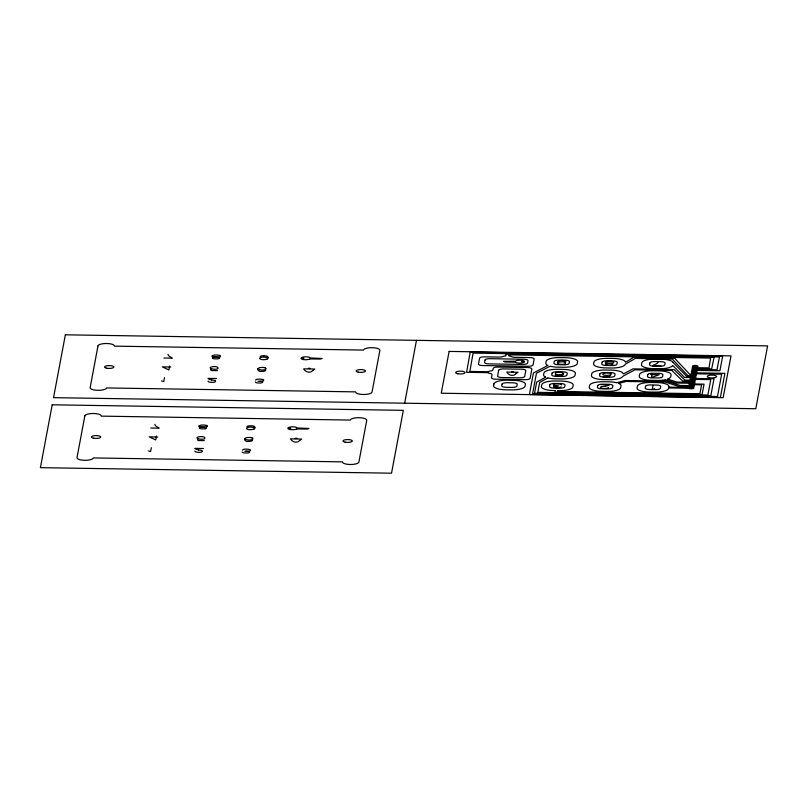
<?xml version="1.0" encoding="UTF-8"?>
<svg xmlns="http://www.w3.org/2000/svg" width="808" height="808" viewBox="0 0 808 808"><rect width="100%" height="100%" fill="white"/><g stroke="black" fill="none" stroke-linecap="round" stroke-linejoin="round"><path stroke-width="1.21" d="M508.919 355.833L508.929 354.884L710.626 358.065L709 367.882L697.415 367.691M505.859 355.783L506.01 353.904L714.11 357.186L711.666 368.862L697.193 368.63M563.56 373.781A7.525 2.293 -0.1 0 1 561.57 374.427A4.545 1.384 -0.1 0 1 558.833 374.71A3.575 1.091 -0.1 0 1 556.156 374.286A4.353 1.323 -0.1 0 1 555.369 373.397A4.666 1.414 -0.1 0 1 556.54 372.478A3.727 1.131 -0.1 0 1 559.318 372.145L561.429 372.296A3.414 1.04 -0.1 0 1 562.459 372.549C565.701 374.387 560.681 376.892 558.661 376.063A3.676 1.121 -0.1 0 1 555.146 375.053M151.328 447.683L150.611 451.51L148.329 450.975M164.478 377.679L163.761 381.507L161.479 380.972M156.479 436.047L155.752 439.926L149.187 436.875L157.661 437.017M169.629 366.044L168.902 369.933L162.327 366.882L170.811 367.014M404.667 403.202L416.474 340.34M555.237 390.658L554.955 392.153L702.101 394.476L704.041 384.164L694.395 383.951A2.828 0.858 -0.1 0 0 690.062 383.649A2.828 0.858 -0.1 0 0 690.103 385.002A2.828 0.858 -0.1 0 0 694.415 384.669L701.576 384.82L699.9 393.728L557.419 391.486L557.56 390.698M652.238 373.67L651.511 377.548L659.187 374.72L650.703 374.589M653.005 385.386L652.288 389.224L654.753 388.759M668.6 388.022L668.529 388.426A12.837 3.899 -0.1 0 1 654.985 392.122L649.157 392.031A12.837 3.899 -0.1 0 1 637.078 387.931L637.411 386.163A12.837 3.899 -0.1 0 1 650.955 382.467L656.783 382.558A12.837 3.899 -0.1 0 1 668.862 386.658L668.782 387.062M252.035 437.886A3.727 1.131 -0.1 0 0 249.419 437.461L247.268 437.542A3.414 1.04 -0.1 0 0 246.147 437.764C242.4 438.916 246.036 442.38 248.612 441.37A3.676 1.121 -0.1 0 0 252.48 440.481M205.282 428.674A3.949 1.202 -0.1 0 1 200.384 428.614A3.151 0.959 -0.1 0 1 199.253 427.806L199.364 427.664A2.111 0.646 -0.1 0 1 200.354 427.281L200.505 427.26A6.979 2.121 -0.1 0 1 202.97 427.139A17.322 5.262 -0.1 0 0 205.343 427.028L206.111 426.937A2.303 0.697 -0.1 0 0 207.06 426.634L207.373 426.291M212.423 357.803L212.514 357.661A2.111 0.646 -0.1 0 1 213.504 357.277L213.645 357.257A6.979 2.121 -0.1 0 1 216.12 357.136A17.322 5.262 -0.1 0 0 218.483 357.025L219.261 356.934A2.303 0.697 -0.1 0 0 220.21 356.631L220.523 356.288A3.767 1.141 -0.1 0 0 219.523 355.338M658.217 362.095L658.025 362.428A13.393 4.07 -0.1 0 1 657.651 362.903L656.561 363.731A10.686 3.252 -0.1 0 1 655.722 364.196L653.399 365.307M608.505 387.446L608.05 387.88A2.767 0.838 -0.1 0 1 607.222 388.204A5.232 1.586 -0.1 0 1 605.95 388.406A3.848 1.172 -0.1 0 1 604.869 388.486A5.585 1.697 -0.1 0 1 602.455 388.365A3.434 1.04 -0.1 0 1 601.263 388.103A3.07 0.929 -0.1 0 1 600.627 387.789M255.51 380.124L256.439 379.487A3.121 0.949 -0.1 0 1 257.489 379.245L258.893 379.134A5.949 1.808 -0.1 0 1 259.721 379.124A4.626 1.404 -0.1 0 1 262.721 379.548M242.36 450.127L243.289 449.49A3.121 0.949 -0.1 0 1 244.339 449.238L245.743 449.127A5.949 1.808 -0.1 0 1 246.571 449.127A4.626 1.404 -0.1 0 1 249.187 449.44A4.727 1.434 -0.1 0 1 249.652 449.561L249.904 449.652A3.05 0.929 -0.1 0 1 250.591 450.268L249.753 451.056A1.869 0.566 -0.1 0 1 249.278 451.167L247.682 451.278A11.726 3.565 -0.1 0 1 246.511 451.268M609.131 384.941L609.07 385.002A6.545 1.99 -0.1 0 1 605.232 386.123M652.854 365.64L652.864 365.63A5.515 1.677 -0.1 0 1 653.409 365.307M625.917 362.014L633.472 357.449L674.619 358.217L690.194 374.791M545.733 377.225L536.643 382.134L534.563 393.223L710.757 396.011L714.02 378.679L695.395 378.487M547.814 378.003L539.673 382.396L537.805 392.345L707.869 395.031L710.777 379.578L695.183 379.427M623.736 373.771L632.997 368.842L674.145 369.609L684.921 380.134L690.204 380.204M549.995 366.307L536.451 373.245L532.634 393.597L717.484 396.506L721.665 374.205L696.648 373.811M558.762 361.004L559.5 360.732A3.545 1.081 -0.1 0 1 560.924 360.499L562.378 360.449A3.646 1.111 -0.1 0 1 565.863 361.459M616.888 382.719L625.069 380.497L666.64 381.154L680.053 385.466L689.194 385.608M618.928 383.416L626.16 381.447L665.247 382.063L678.649 386.386L688.971 386.547M696.839 370.438L719.888 370.781L722.685 356.116L470.206 352.126L466.6 372.316L487.87 372.66M690.82 376.609L686.83 376.548L673.155 362.529M605.212 386.163L604.142 386.274A11.433 3.474 -0.1 0 0 602.748 386.446A6.1 1.858 -0.1 0 0 601.526 386.689L600.94 386.881A2.212 0.677 -0.1 0 0 600.718 387.002A3.889 1.182 -0.1 0 0 600.455 387.386A3.434 1.04 -0.1 0 0 600.627 387.769M691.062 374.861L690.385 374.851M688.689 387.456L669.044 387.153M547.976 377.962L548.137 377.962A12.837 3.899 -0.1 0 0 555.692 378.861L561.52 378.952A12.837 3.899 -0.1 0 0 575.064 375.255L575.397 373.488A12.837 3.899 -0.1 0 0 563.317 369.387L557.49 369.296A12.837 3.899 -0.1 0 0 543.946 372.983L543.612 374.761A12.837 3.899 -0.1 0 0 545.723 377.134M488.062 371.72L469.842 371.438L473.094 353.106L719.433 356.995L717.009 369.801L697.072 369.488M557.773 390.618L559.328 390.638A12.837 3.899 -0.1 0 0 572.872 386.951L573.205 385.174A12.837 3.899 -0.1 0 0 561.126 381.073L555.298 380.982A12.837 3.899 -0.1 0 0 541.754 384.679L541.421 386.446A12.837 3.899 -0.1 0 0 553.5 390.547L555.015 390.577M689.295 382.285L676.993 382.093L667.711 379.154M668.812 387.941L688.436 388.254M557.045 385.961L557.076 385.961A11.726 3.565 -0.1 0 1 555.874 385.931L554.328 385.78A1.869 0.566 -0.1 0 1 553.894 385.648L553.369 384.84A3.05 0.929 -0.1 0 1 554.268 384.255L554.561 384.174A4.727 1.434 -0.1 0 1 557.762 383.83A5.949 1.808 -0.1 0 1 558.611 383.861L559.954 384.012A3.121 0.949 -0.1 0 1 560.914 384.295L561.59 384.962M310.04 358.924L320.271 359.085L322.139 358.459L310.464 357.984A4.798 1.454 -0.1 0 0 303.566 356.984A4.798 1.454 -0.1 0 0 302.293 359.287A4.798 1.454 -0.1 0 0 309.898 359.005M515.322 362.166L505.091 362.004L503.485 361.327L515.251 361.216A4.798 1.454 -0.1 0 1 522.483 360.439A4.798 1.454 -0.1 0 1 522.897 362.772A4.798 1.454 -0.1 0 1 515.433 362.257M163.933 358.025L172.064 358.156M652.773 365.741L660.904 365.873M691.143 375.811L688.113 375.75M217.413 370.62L211.11 370.519L210.393 368.478M603.031 376.7L609.333 376.801L610.727 374.821A5.646 1.717 -0.1 0 1 609.838 375.023L609.04 375.164A4.454 1.353 -0.1 0 1 608.252 375.276A9.595 2.919 -0.1 0 1 606.596 375.407L605.475 375.346A5.303 1.616 -0.1 0 1 604.354 375.215A2.333 0.707 -0.1 0 1 603.647 375.003L603.637 375.013A4.141 1.262 -0.1 0 1 602.879 374.235A6.353 1.929 -0.1 0 1 603.081 373.862A3.343 1.02 -0.1 0 1 603.596 373.498L604.131 373.326A8.12 2.464 -0.1 0 1 604.546 373.215M689.992 381.154L682.689 381.033L671.892 370.498L634.916 369.811L622.827 376.296A12.837 3.899 -0.1 0 1 609.353 379.689L603.525 379.598A12.837 3.899 -0.1 0 1 591.446 375.498L591.779 373.73A12.837 3.899 -0.1 0 1 605.323 370.034L611.151 370.125A12.837 3.899 -0.1 0 1 623.221 373.74M208.151 378.376L216.594 378.508M600.889 384.578L609.323 384.709M257.914 381.245L262.044 381.487A2.505 0.758 -0.1 0 1 262.681 381.851L262.741 381.982A3.121 0.949 -0.1 0 1 261.56 382.81A3.707 1.121 -0.1 0 1 259.045 383.032L257.146 382.891A3.242 0.99 -0.1 0 1 256.025 382.598L255.631 382.386A6.121 1.858 -0.1 0 1 255.328 381.992M558.793 385.992L554.591 386.103A2.505 0.758 -0.1 0 0 553.813 386.446L553.712 386.577A3.121 0.949 -0.1 0 0 554.571 387.436A3.707 1.121 -0.1 0 0 556.985 387.739L558.934 387.658A3.242 0.99 -0.1 0 0 560.156 387.396L560.621 387.204A6.121 1.858 -0.1 0 0 561.075 386.82M296.889 428.927L307.121 429.088L308.989 428.462L297.314 427.988A4.798 1.454 -0.1 0 0 290.415 426.988A4.798 1.454 -0.1 0 0 289.143 429.29A4.798 1.454 -0.1 0 0 296.748 429.008M150.783 428.028L158.913 428.159M204.262 440.613L197.96 440.522L197.243 438.481M195.001 448.379L203.444 448.511M244.763 451.238L248.894 451.49A2.505 0.758 -0.1 0 1 249.531 451.854L249.591 451.985A3.121 0.949 -0.1 0 1 248.409 452.813A3.707 1.121 -0.1 0 1 245.895 453.036L243.996 452.894A3.242 0.99 -0.1 0 1 242.875 452.601L242.481 452.389A6.121 1.858 -0.1 0 1 242.178 451.995M246.228 451.268L245.662 451.258M263.903 355.742L265.337 355.833A3.545 1.081 -0.1 0 1 266.66 356.106L267.307 356.399M665.297 379.76L665.125 379.76A12.837 3.899 -0.1 0 1 657.177 380.437L651.359 380.336A12.837 3.899 -0.1 0 1 639.269 376.245L639.603 374.468A12.837 3.899 -0.1 0 1 653.147 370.771L658.975 370.872A12.837 3.899 -0.1 0 1 671.054 374.962L670.721 376.74A12.837 3.899 -0.1 0 1 667.701 379.043M690.668 377.548L684.507 377.447L673.074 365.782M607.05 363.156L606.313 363.044A2.303 0.697 -0.1 0 1 605.485 362.711L605.303 362.358A3.767 1.141 -0.1 0 1 606.656 361.449M198.495 449.945L199.576 450.096A8.625 2.626 -0.1 0 1 202.061 450.571C204.474 452.955 194.839 452.813 194.799 451.116M211.646 379.942L212.726 380.093A8.625 2.626 -0.1 0 1 215.211 380.578M198.556 449.945L198.617 449.955A6.545 1.99 -0.1 0 1 195.152 448.682L195.112 448.612M611.767 363.539L611.898 363.57A2.111 0.646 -0.1 0 1 612.757 363.974L612.787 364.125A3.151 0.959 -0.1 0 1 611.424 364.913A3.949 1.202 -0.1 0 1 606.495 364.802M267.074 357.601L268.034 357.873M211.696 368.822L212.009 368.892A4.535 1.374 -0.1 0 0 212.797 369.034C221.523 370.377 218.362 364.953 211.242 367.014A4.03 1.222 -0.1 0 0 210.413 367.387A5.797 1.757 -0.1 0 0 210.11 367.701M198.637 438.845L198.859 438.896A4.535 1.374 -0.1 0 0 199.647 439.037C208.424 440.37 205.192 434.946 198.091 437.017A4.03 1.222 -0.1 0 0 197.263 437.381A5.797 1.757 -0.1 0 0 196.96 437.704M211.322 368.741L211.272 368.731A5.868 1.788 -0.1 0 1 210.646 368.569L210.646 368.569M198.263 438.764L198.122 438.734A5.868 1.788 -0.1 0 1 197.495 438.572L197.495 438.572M665.408 379.78L675.609 383.012L690.709 383.255A2.828 0.858 -0.1 0 0 694.678 382.911A2.828 0.858 -0.1 0 0 693.294 381.729A2.828 0.858 -0.1 0 0 689.507 382.234M215.17 380.588C217.786 382.841 208.343 382.851 207.979 381.194M262.802 379.568L263.055 379.659A3.05 0.929 -0.1 0 1 263.741 380.265L262.903 381.053A1.869 0.566 -0.1 0 1 262.428 381.164L260.832 381.275A11.726 3.565 -0.1 0 1 259.661 381.275M254.884 427.866L253.924 427.604A12.726 3.868 -0.1 0 0 251.157 427.149L250.45 427.109A3.555 1.081 -0.1 0 0 247.622 427.432M254.156 426.402L253.51 426.109A3.545 1.081 -0.1 0 0 252.187 425.826L250.753 425.745A3.646 1.111 -0.1 0 0 246.915 426.624M687.941 375.69L672.367 359.116L635.391 358.419L625.109 364.337A12.837 3.899 -0.1 0 1 611.545 368.004L605.717 367.913A12.837 3.899 -0.1 0 1 593.638 363.812L593.971 362.034A12.837 3.899 -0.1 0 1 607.515 358.348L613.343 358.439A12.837 3.899 -0.1 0 1 625.402 361.984M208.252 378.599L208.302 378.679A6.545 1.99 -0.1 0 0 211.696 379.911M154.873 424.351L154.944 424.745A13.393 4.07 -0.1 0 0 155.136 425.18L155.934 426.069A10.686 3.252 -0.1 0 0 156.56 426.523L158.459 427.705A5.515 1.677 -0.1 0 1 158.873 428.038M168.003 354.288L168.094 354.742A13.393 4.07 -0.1 0 0 168.286 355.177L169.084 356.065A10.686 3.252 -0.1 0 0 169.71 356.53L171.599 357.702A5.515 1.677 -0.1 0 1 172.023 358.035M557.934 363.651A9.09 2.767 -0.1 0 1 557.57 362.439L558.53 362.196A12.726 3.868 -0.1 0 1 561.459 361.843L562.176 361.812A3.555 1.081 -0.1 0 1 564.873 362.226M557.591 362.439A10.393 3.161 -0.1 0 1 558.641 360.984M564.671 362.277A4.303 1.303 -0.1 0 1 565.297 363.61A4.303 1.303 -0.1 0 1 561.691 364.408A5.282 1.606 -0.1 0 1 560.883 364.347L560.106 364.277A3.474 1.05 -0.1 0 1 558.671 363.974L558.358 363.853A4.454 1.353 -0.1 0 1 558.005 363.64M611.797 363.519A6.979 2.121 -0.1 0 0 609.363 363.348A17.322 5.262 -0.1 0 1 607.05 363.156M606.444 364.812A3.131 0.949 -0.1 0 1 605.495 364.055L605.687 363.802A2 0.606 -0.1 0 1 606.111 363.6L609.363 363.327A22.503 6.838 -0.1 0 0 611.212 363.257L612.262 363.166A2.151 0.657 -0.1 0 0 613.232 362.893L613.575 362.57A4.858 1.475 -0.1 0 0 613.625 362.368M606.848 361.519A4.242 1.293 -0.1 0 1 611.191 361.297A4.242 1.293 -0.1 0 1 613.817 362.368M695.062 379.447A2.828 0.858 -0.1 0 1 690.86 379.538A2.828 0.858 -0.1 0 1 691.062 378.255A2.828 0.858 -0.1 0 1 695.213 378.447M604.546 373.215A5.06 1.535 -0.1 0 1 605.535 373.003A3.06 0.929 -0.1 0 1 606.162 372.942L606.879 372.912A5.232 1.586 -0.1 0 1 609.495 373.054A2.889 0.879 -0.1 0 1 610.565 373.336A4.02 1.222 -0.1 0 1 611.171 373.69A5.797 1.757 -0.1 0 1 611.383 374.033M550.41 366.276A12.837 3.899 -0.1 0 0 557.894 367.165L563.721 367.256A12.837 3.899 -0.1 0 0 577.265 363.57L577.599 361.792A12.837 3.899 -0.1 0 0 565.509 357.691L559.692 357.601A12.837 3.899 -0.1 0 0 546.147 361.297L545.814 363.065A12.837 3.899 -0.1 0 0 547.935 365.448L533.432 372.973L529.391 394.476L720.372 397.486L724.907 373.326L695.688 372.862A2.828 0.858 -0.1 0 0 691.507 373.044A2.828 0.858 -0.1 0 0 692.496 374.276A2.828 0.858 -0.1 0 0 696.445 373.862M672.539 365.792A12.837 3.899 -0.1 0 1 659.379 368.741L653.551 368.65A12.837 3.899 -0.1 0 1 641.471 364.549L641.805 362.782A12.837 3.899 -0.1 0 1 655.349 359.085L661.166 359.176A12.837 3.899 -0.1 0 1 673.155 362.519M690.981 376.579A2.828 0.858 -0.1 0 1 695.193 376.508A2.828 0.858 -0.1 0 1 694.951 377.791A2.828 0.858 -0.1 0 1 690.8 377.589M690.305 380.184A2.828 0.858 -0.1 0 1 694.516 380.114A2.828 0.858 -0.1 0 1 694.274 381.386A2.828 0.858 -0.1 0 1 690.123 381.184M689.295 385.578A2.828 0.858 -0.1 0 1 693.496 385.507A2.828 0.858 -0.1 0 1 693.254 386.79A2.828 0.858 -0.1 0 1 689.103 386.588M616.524 382.729A12.837 3.899 -0.1 0 0 608.949 381.82L603.121 381.729A12.837 3.899 -0.1 0 0 589.577 385.416L589.244 387.194A12.837 3.899 -0.1 0 0 601.334 391.294L607.151 391.385A12.837 3.899 -0.1 0 0 620.695 387.689L621.029 385.921A12.837 3.899 -0.1 0 0 618.888 383.527M691.214 374.831A2.828 0.858 -0.1 0 1 695.395 374.67A2.828 0.858 -0.1 0 1 695.425 375.952A2.828 0.858 -0.1 0 1 691.244 375.831M688.85 387.426A2.828 0.858 -0.1 0 1 693.153 387.305A2.828 0.858 -0.1 0 1 692.799 388.618A2.828 0.858 -0.1 0 1 688.608 388.294M505.667 355.853A4.666 1.414 -0.1 0 0 503.222 356.429A4.666 1.414 -0.1 0 1 499.051 357.075L484.507 356.843A4.666 1.414 -0.1 0 0 479.578 358.186L478.477 364.065A4.666 1.414 -0.1 0 0 482.871 365.549L528.109 366.266A4.666 1.414 -0.1 0 0 533.038 364.923L534.139 359.045A4.666 1.414 -0.1 0 0 529.745 357.56L515.191 357.328A4.666 1.414 -0.1 0 1 511.292 356.56A4.666 1.414 -0.1 0 0 509.08 355.914M697.072 368.66A2.828 0.858 -0.1 0 1 692.87 368.731A2.828 0.858 -0.1 0 1 693.112 367.448A2.828 0.858 -0.1 0 1 697.264 367.66M696.738 370.458A2.828 0.858 -0.1 0 1 692.537 370.529A2.828 0.858 -0.1 0 1 692.769 369.256A2.828 0.858 -0.1 0 1 696.92 369.458M488.072 372.71A4.666 1.414 -0.1 0 0 489.951 373.458A4.666 1.414 -0.1 0 1 492.052 374.72L491.486 377.71A4.666 1.414 -0.1 0 0 495.88 379.204L525.2 379.669A4.666 1.414 -0.1 0 0 530.129 378.326L531.876 369.024A4.666 1.414 -0.1 0 0 527.483 367.529L498.162 367.064A4.666 1.414 -0.1 0 0 493.234 368.408L492.971 369.811A4.666 1.414 -0.1 0 1 490.406 371.003A4.666 1.414 -0.1 0 0 488.274 371.68M267.125 359.065A9.09 2.767 -0.1 0 0 267.943 357.873A10.393 3.161 -0.1 0 0 267.428 356.389M267.054 357.611A12.726 3.868 -0.1 0 0 264.307 357.146L263.6 357.106A3.555 1.081 -0.1 0 0 260.772 357.429M260.944 357.479A4.303 1.303 -0.1 0 0 259.822 358.792A4.303 1.303 -0.1 0 0 263.105 359.701A5.282 1.606 -0.1 0 0 263.933 359.651L264.731 359.621A3.474 1.05 -0.1 0 0 266.276 359.358L266.63 359.247A4.454 1.353 -0.1 0 0 267.064 359.055M260.065 356.631A3.646 1.111 -0.1 0 1 263.913 355.702M212.049 356.025A4.242 1.293 -0.1 0 1 215.069 355.045A4.242 1.293 -0.1 0 1 219.301 355.399M212.252 356.035A4.858 1.475 -0.1 0 0 212.221 356.237L212.443 356.57A2.151 0.657 -0.1 0 0 213.302 356.873L214.312 356.995A22.503 6.838 -0.1 0 0 216.12 357.116L219.251 357.5A2 0.606 -0.1 0 1 219.604 357.702L219.695 357.873A3.131 0.949 -0.1 0 1 218.463 358.691A3.949 1.202 -0.1 0 1 213.534 358.621A3.151 0.959 -0.1 0 1 212.393 357.803M259.479 369.66A7.525 2.293 -0.1 0 1 257.742 368.953M259.509 369.65A4.545 1.384 -0.1 0 0 262.085 370.034A3.575 1.091 -0.1 0 0 264.913 369.69A4.353 1.323 -0.1 0 0 266.024 368.832A4.666 1.414 -0.1 0 0 265.206 367.882M265.175 367.892A3.727 1.131 -0.1 0 0 262.57 367.458L260.418 367.549A3.414 1.04 -0.1 0 0 259.297 367.771C255.55 368.913 259.186 372.377 261.762 371.377A3.676 1.121 -0.1 0 0 265.63 370.478M244.592 438.956A7.525 2.293 -0.1 0 0 246.329 439.663A4.545 1.384 -0.1 0 0 248.935 440.027A3.575 1.091 -0.1 0 0 251.763 439.693A4.353 1.323 -0.1 0 0 252.874 438.835A4.666 1.414 -0.1 0 0 252.056 437.886M205.313 428.684A3.131 0.949 -0.1 0 0 206.545 427.967L206.454 427.705A2 0.606 -0.1 0 0 206.101 427.493L202.97 427.119A22.503 6.838 -0.1 0 1 201.162 426.988L200.152 426.866A2.151 0.657 -0.1 0 1 199.293 426.563L199.071 426.23A4.858 1.475 -0.1 0 1 199.101 426.038M253.985 429.058A9.09 2.767 -0.1 0 0 254.793 427.866L254.833 427.846A10.393 3.161 -0.1 0 0 254.278 426.382M249.955 429.694A4.303 1.303 -0.1 0 1 246.672 428.796A4.303 1.303 -0.1 0 1 247.793 427.483M249.985 429.654A5.282 1.606 -0.1 0 0 250.793 429.654L251.581 429.624A3.474 1.05 -0.1 0 0 253.126 429.361L253.48 429.25A4.454 1.353 -0.1 0 0 253.914 429.048M198.909 426.028A4.242 1.293 -0.1 0 1 201.919 425.048A4.242 1.293 -0.1 0 1 206.151 425.402M206.373 425.331A3.767 1.141 -0.1 0 1 207.353 426.291M288.82 428.22L290.799 428.25L288.83 428.19M295.243 438.431L297.071 438.431L295.243 438.431M301.97 358.217L303.949 358.247L301.98 358.186M308.393 368.428L310.221 368.458L308.404 368.397M511.575 371.64L513.403 371.64L511.575 371.64M521.635 361.691L523.614 361.721L521.645 361.651M690.224 387.901L692.092 387.911L690.224 387.901M690.557 386.103L692.426 386.113L690.577 386.062M690.901 384.305L692.769 384.315L690.901 384.305M691.234 382.507L693.102 382.517L691.244 382.487M691.577 380.709L693.446 380.709L691.608 380.649M691.911 378.901L693.779 378.912L691.931 378.861M692.254 377.104L694.123 377.114L692.274 377.063M692.587 375.306L694.456 375.316L692.597 375.286M692.931 373.508L694.789 373.518L692.981 373.427M693.264 371.71L695.133 371.72L693.274 371.69M693.607 369.902L695.466 369.913L693.617 369.862M693.941 368.105L695.809 368.115L693.951 368.084M694.284 366.307L696.143 366.317L694.294 366.266M52.207 404.798L40.4 467.66L391.526 473.195L403.333 410.343L52.207 404.798M65.357 334.805L53.55 397.657L755.793 408.737L767.6 345.885L65.357 334.805M84.84 415.878L76.992 457.681A8.232 2.505 -0.1 0 0 84.739 460.308A8.232 2.505 -0.1 0 0 93.435 457.934L342.441 461.863A8.232 2.505 -0.1 0 0 350.197 464.499A8.232 2.505 -0.1 0 0 358.883 462.125L366.741 420.322A8.232 2.505 -0.1 0 0 358.984 417.696A8.232 2.505 -0.1 0 0 350.298 420.059L101.283 416.13A8.232 2.505 -0.1 0 0 93.536 413.504A8.232 2.505 -0.1 0 0 84.84 415.878M97.99 345.875L90.142 387.678A8.232 2.505 -0.1 0 0 97.889 390.304A8.232 2.505 -0.1 0 0 106.585 387.941L355.591 391.87A8.232 2.505 -0.1 0 0 363.348 394.496A8.232 2.505 -0.1 0 0 372.034 392.122L379.891 350.319A8.232 2.505 -0.1 0 0 372.135 347.692A8.232 2.505 -0.1 0 0 363.449 350.066L114.433 346.137A8.232 2.505 -0.1 0 0 106.686 343.501A8.232 2.505 -0.1 0 0 97.99 345.875M449.117 351.419L441.259 393.223L723.16 397.667L731.008 355.863L449.117 351.419M485.022 360.035L484.578 362.398A4.666 1.414 -0.1 0 0 488.971 363.893L522.655 364.418A4.666 1.414 -0.1 0 0 527.584 363.075L528.028 360.711A4.666 1.414 -0.1 0 0 523.635 359.227L489.951 358.691A4.666 1.414 -0.1 0 0 485.022 360.035M493.93 383.921L493.597 385.699A12.837 3.899 -0.1 0 0 505.677 389.789L511.494 389.89A12.837 3.899 -0.1 0 0 525.048 386.194L525.382 384.416A12.837 3.899 -0.1 0 0 513.292 380.326L507.474 380.225A12.837 3.899 -0.1 0 0 493.93 383.921M498.677 370.256L497.597 376.053A4.666 1.414 -0.1 0 0 501.98 377.538L519.756 377.821A4.666 1.414 -0.1 0 0 524.685 376.478L525.776 370.69A4.666 1.414 -0.1 0 0 521.382 369.195L503.606 368.913A4.666 1.414 -0.1 0 0 498.677 370.256M502.081 384.053L501.748 385.82A4.666 1.414 -0.1 0 0 506.141 387.315L511.969 387.406A4.666 1.414 -0.1 0 0 516.888 386.062L517.221 384.295A4.666 1.414 -0.1 0 0 512.827 382.8L507.01 382.709A4.666 1.414 -0.1 0 0 502.081 384.053M549.905 384.81L549.571 386.577A4.666 1.414 -0.1 0 0 553.965 388.072L559.793 388.163A4.666 1.414 -0.1 0 0 564.721 386.82L565.045 385.042A4.666 1.414 -0.1 0 0 560.661 383.558L554.833 383.467A4.666 1.414 -0.1 0 0 549.905 384.81M552.106 373.114L551.773 374.892A4.666 1.414 -0.1 0 0 556.167 376.376L561.984 376.467A4.666 1.414 -0.1 0 0 566.913 375.124L567.246 373.357A4.666 1.414 -0.1 0 0 562.853 371.862L557.025 371.771A4.666 1.414 -0.1 0 0 552.106 373.114M554.298 361.429L553.965 363.196A4.666 1.414 -0.1 0 0 558.358 364.691L564.186 364.782A4.666 1.414 -0.1 0 0 569.105 363.438L569.438 361.661A4.666 1.414 -0.1 0 0 565.045 360.176L559.227 360.085A4.666 1.414 -0.1 0 0 554.298 361.429M597.738 385.547L597.405 387.315A4.666 1.414 -0.1 0 0 601.798 388.81L607.616 388.901A4.666 1.414 -0.1 0 0 612.545 387.557L612.878 385.79A4.666 1.414 -0.1 0 0 608.485 384.295L602.657 384.204A4.666 1.414 -0.1 0 0 597.738 385.547M599.93 373.862L599.597 375.629A4.666 1.414 -0.1 0 0 603.99 377.124L609.818 377.215A4.666 1.414 -0.1 0 0 614.736 375.871L615.07 374.094A4.666 1.414 -0.1 0 0 610.676 372.609L604.859 372.518A4.666 1.414 -0.1 0 0 599.93 373.862M602.132 362.166L601.798 363.933A4.666 1.414 -0.1 0 0 606.192 365.428L612.01 365.519A4.666 1.414 -0.1 0 0 616.938 364.176L617.272 362.408A4.666 1.414 -0.1 0 0 612.878 360.913L607.05 360.822A4.666 1.414 -0.1 0 0 602.132 362.166M645.562 386.285L645.228 388.062A4.666 1.414 -0.1 0 0 649.622 389.547L655.45 389.648A4.666 1.414 -0.1 0 0 660.378 388.305L660.712 386.527A4.666 1.414 -0.1 0 0 656.318 385.042L650.49 384.941A4.666 1.414 -0.1 0 0 645.562 386.285M647.764 374.599L647.43 376.366A4.666 1.414 -0.1 0 0 651.824 377.861L657.641 377.952A4.666 1.414 -0.1 0 0 662.57 376.609L662.903 374.841A4.666 1.414 -0.1 0 0 658.51 373.346L652.682 373.256A4.666 1.414 -0.1 0 0 647.764 374.599M649.955 362.903L649.622 364.681A4.666 1.414 -0.1 0 0 654.015 366.165L659.843 366.266A4.666 1.414 -0.1 0 0 664.762 364.923L665.095 363.146A4.666 1.414 -0.1 0 0 660.702 361.661L654.884 361.56A4.666 1.414 -0.1 0 0 649.955 362.903M312.837 370.508C310.181 373.71 305.252 371.993 303.616 368.862L314.807 369.044L312.837 370.508M299.697 440.511C297.031 443.713 292.102 441.996 290.466 438.865L301.657 439.047L299.697 440.511M515.948 373.73C513.322 376.892 508.353 375.235 506.798 372.074L517.989 372.246L515.948 373.73M693.658 367.044A2.828 0.858 -0.1 0 0 698.031 366.367A2.828 0.858 -0.1 0 0 693.941 365.559A2.828 0.858 -0.1 0 0 693.658 367.044M692.648 372.438A2.828 0.858 -0.1 0 0 697.021 371.761A2.828 0.858 -0.1 0 0 692.931 370.953A2.828 0.858 -0.1 0 0 692.648 372.438M709.384 377.72A4.666 1.414 -0.1 0 0 716.595 376.599A4.666 1.414 -0.1 0 0 709.838 375.266A4.666 1.414 -0.1 0 0 709.384 377.72M457.772 373.75A4.666 1.414 -0.1 0 0 464.994 372.629A4.666 1.414 -0.1 0 0 458.227 371.296A4.666 1.414 -0.1 0 0 457.772 373.75M358.257 372.175A4.666 1.414 -0.1 0 0 365.479 371.064A4.666 1.414 -0.1 0 0 358.722 369.721A4.666 1.414 -0.1 0 0 358.257 372.175M106.646 368.206A4.666 1.414 -0.1 0 0 113.867 367.084A4.666 1.414 -0.1 0 0 107.111 365.751A4.666 1.414 -0.1 0 0 106.646 368.206M345.107 442.178A4.666 1.414 -0.1 0 0 352.328 441.057A4.666 1.414 -0.1 0 0 345.571 439.724A4.666 1.414 -0.1 0 0 345.107 442.178M93.496 438.209A4.666 1.414 -0.1 0 0 100.717 437.088A4.666 1.414 -0.1 0 0 93.96 435.754A4.666 1.414 -0.1 0 0 93.496 438.209"/></g></svg>
